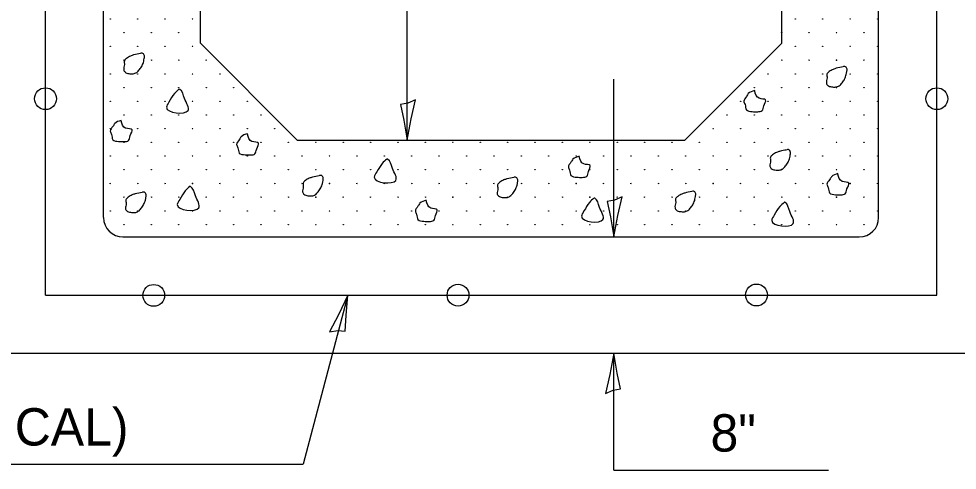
# Model space of a CAD drawing. Extents: x 99661 to 100344, y 99884 to 100604.
# Drawn here: x 99901.7 to 99968.3, y 99939.4 to 99971.4 of the extents above; entities that cross this region are included whole.
import ezdxf

# ---------------------------------------------------------------- set-up
doc = ezdxf.new("R2010")
doc.units = 0
for name, color, linetype in [('Level 11', 7, 'Continuous'), ('Level 12', 7, 'Continuous'), ('Level 39', 7, 'Continuous'), ('Level 49', 7, 'Continuous'), ('Level 54', 7, 'Continuous'), ('Level 55', 7, 'Continuous')]:
    doc.layers.add(name, color=color, linetype=linetype)

msp = doc.modelspace()

# ---------------------------------------------------------------- linework, layer by layer
at = {"layer": 'Level 11'}
for points in [[(99910.31, 99968.953), (99909.823, 99968.852), (99909.601, 99968.774), (99909.319, 99968.613), (99909.163, 99968.428), (99909.169, 99968.175), (99909.121, 99967.799), (99909.22, 99967.634), (99909.484, 99967.535), (99909.789, 99967.524), (99910.037, 99967.613), (99910.241, 99967.82), (99910.418, 99968.086), (99910.537, 99968.412), (99910.574, 99968.613), (99910.574, 99968.841), (99910.438, 99968.976), (99910.326, 99968.969)], [(99960.224, 99968.005), (99959.733, 99967.907), (99959.513, 99967.829), (99959.233, 99967.673), (99959.072, 99967.482), (99959.084, 99967.23), (99959.033, 99966.854), (99959.134, 99966.689), (99959.398, 99966.59), (99959.698, 99966.581), (99959.946, 99966.668), (99960.148, 99966.879), (99960.327, 99967.143), (99960.446, 99967.466), (99960.488, 99967.673), (99960.488, 99967.895), (99960.348, 99968.035), (99960.24, 99968.024)], [(99913.044, 99966.42), (99912.719, 99966.11), (99912.329, 99965.505), (99912.152, 99965.133), (99913.684, 99964.906), (99913.437, 99965.759), (99913.093, 99966.409), (99913.031, 99966.436)], [(99953.942, 99966.326), (99953.488, 99966.11), (99953.353, 99965.899), (99953.167, 99965.569), (99953.252, 99965.335), (99953.353, 99964.959), (99953.766, 99964.83), (99954.158, 99964.823), (99954.47, 99964.897), (99954.592, 99965.243), (99954.718, 99965.656), (99954.257, 99965.773), (99953.942, 99966.301)], [(99908.935, 99964.199), (99908.481, 99963.984), (99908.344, 99963.773), (99908.158, 99963.442), (99908.245, 99963.208), (99908.344, 99962.832), (99908.757, 99962.708), (99909.149, 99962.697), (99909.463, 99962.775), (99909.582, 99963.121), (99909.711, 99963.534), (99909.25, 99963.649), (99908.935, 99964.179)], [(99917.913, 99963.254), (99917.458, 99963.039), (99917.323, 99962.828), (99917.137, 99962.497), (99917.222, 99962.263), (99917.323, 99961.887), (99917.736, 99961.763), (99918.128, 99961.749), (99918.44, 99961.83), (99918.562, 99962.176), (99918.688, 99962.589), (99918.227, 99962.704), (99917.913, 99963.234)], [(99941.48, 99961.66), (99941.026, 99961.444), (99940.889, 99961.233), (99940.703, 99960.903), (99940.79, 99960.669), (99940.889, 99960.292), (99941.302, 99960.169), (99941.694, 99960.157), (99942.008, 99960.235), (99942.127, 99960.582), (99942.256, 99960.994), (99941.793, 99961.109), (99941.48, 99961.639)], [(99956.204, 99962.1), (99955.713, 99962.002), (99955.496, 99961.924), (99955.213, 99961.763), (99955.053, 99961.577), (99955.067, 99961.325), (99955.016, 99960.949), (99955.115, 99960.783), (99955.379, 99960.685), (99955.681, 99960.673), (99955.929, 99960.763), (99956.136, 99960.969), (99956.308, 99961.233), (99956.432, 99961.561), (99956.471, 99961.763), (99956.471, 99961.99), (99956.333, 99962.126), (99956.223, 99962.119)], [(99927.812, 99961.458), (99927.484, 99961.15), (99927.096, 99960.545), (99926.919, 99960.169), (99928.452, 99959.946), (99928.204, 99960.797), (99927.86, 99961.449), (99927.798, 99961.474)], [(99923.012, 99960.267), (99922.522, 99960.169), (99922.301, 99960.095), (99922.021, 99959.932), (99921.861, 99959.746), (99921.872, 99959.492), (99921.824, 99959.12), (99921.923, 99958.955), (99922.187, 99958.856), (99922.487, 99958.843), (99922.735, 99958.93), (99922.939, 99959.141), (99923.116, 99959.405), (99923.235, 99959.73), (99923.276, 99959.932), (99923.276, 99960.159), (99923.136, 99960.297), (99923.029, 99960.283)], [(99959.848, 99960.421), (99959.398, 99960.205), (99959.258, 99959.994), (99959.072, 99959.664), (99959.157, 99959.43), (99959.258, 99959.054), (99959.671, 99958.925), (99960.063, 99958.918), (99960.375, 99958.992), (99960.497, 99959.338), (99960.623, 99959.751), (99960.162, 99959.868), (99959.848, 99960.396)], [(99936.835, 99960.153), (99936.342, 99960.054), (99936.124, 99959.974), (99935.844, 99959.813), (99935.681, 99959.627), (99935.695, 99959.375), (99935.644, 99959.001), (99935.743, 99958.836), (99936.009, 99958.735), (99936.309, 99958.723), (99936.557, 99958.815), (99936.759, 99959.022), (99936.938, 99959.285), (99937.057, 99959.611), (99937.099, 99959.813), (99937.099, 99960.04), (99936.959, 99960.178), (99936.851, 99960.169)], [(99910.429, 99959.086), (99909.938, 99958.987), (99909.72, 99958.914), (99909.438, 99958.753), (99909.277, 99958.567), (99909.291, 99958.31), (99909.241, 99957.939), (99909.339, 99957.773), (99909.603, 99957.675), (99909.906, 99957.661), (99910.154, 99957.748), (99910.36, 99957.959), (99910.532, 99958.223), (99910.656, 99958.549), (99910.695, 99958.753), (99910.695, 99958.98), (99910.557, 99959.116), (99910.447, 99959.104)], [(99913.813, 99959.508), (99913.485, 99959.203), (99913.097, 99958.595), (99912.92, 99958.219), (99914.453, 99957.996), (99914.205, 99958.847), (99913.861, 99959.499), (99913.799, 99959.524)], [(99949.471, 99959.145), (99948.982, 99959.044), (99948.76, 99958.971), (99948.48, 99958.81), (99948.322, 99958.625), (99948.331, 99958.368), (99948.28, 99957.996), (99948.379, 99957.831), (99948.645, 99957.732), (99948.95, 99957.721), (99949.198, 99957.806), (99949.4, 99958.017), (99949.577, 99958.28), (99949.698, 99958.609), (99949.735, 99958.81), (99949.735, 99959.038), (99949.597, 99959.173), (99949.487, 99959.161)], [(99930.611, 99958.528), (99930.161, 99958.315), (99930.021, 99958.104), (99929.835, 99957.773), (99929.92, 99957.537), (99930.021, 99957.163), (99930.434, 99957.035), (99930.826, 99957.026), (99931.138, 99957.101), (99931.26, 99957.448), (99931.386, 99957.861), (99930.925, 99957.975), (99930.611, 99958.505)], [(99942.524, 99958.682), (99942.203, 99958.377), (99941.811, 99957.769), (99941.632, 99957.393), (99943.164, 99957.17), (99942.917, 99958.021), (99942.575, 99958.673), (99942.515, 99958.698)], [(99956.044, 99958.384), (99955.718, 99958.079), (99955.326, 99957.473), (99955.151, 99957.097), (99956.679, 99956.874), (99956.432, 99957.723), (99956.094, 99958.377), (99956.032, 99958.402)]]:
    msp.add_spline(points, degree=3, dxfattribs=at)
at = {"layer": 'Level 12'}
for centre in [(99903.563, 99965.748), (99966.881, 99965.748), (99911.248, 99951.777), (99932.866, 99951.788), (99954.064, 99951.802)]:
    msp.add_circle(centre, 0.774, dxfattribs=at)
at = {"layer": 'Level 39'}
for p, q in [((99907.683, 99957.299), (99907.683, 100011.673)), ((99962.743, 99957.299), (99962.743, 100011.673)), ((99914.568, 99969.687), (99914.568, 99999.284)), ((99955.863, 99969.687), (99955.863, 99999.284)), ((99921.448, 99962.807), (99914.568, 99969.687)), ((99955.863, 99969.687), (99948.978, 99962.807)), ((99921.448, 99962.807), (99948.978, 99962.807)), ((99909.059, 99955.924), (99961.366, 99955.924)), ((99899.424, 99947.665), (99971.002, 99947.665))]:
    msp.add_line(p, q, dxfattribs=at)
for centre, start, end in [((99909.062, 99957.3), 180, 270), ((99961.369, 99957.3), 270, 0)]:
    msp.add_arc(centre, 1.376, start, end, dxfattribs=at)
at = {"layer": 'Level 49'}
for p, q in [((99903.553, 99951.795), (99903.553, 100017.176)), ((99966.872, 99951.795), (99966.872, 100013.737)), ((99903.553, 99951.795), (99966.872, 99951.795))]:
    msp.add_line(p, q, dxfattribs=at)
at = {"layer": 'Level 54'}
for centre in [(99908.164, 99971.404), (99910.11, 99971.404), (99912.057, 99971.404), (99914.004, 99971.404), (99956.83, 99971.404), (99958.777, 99971.404), (99960.723, 99971.404), (99962.67, 99971.404), (99909.137, 99970.43), (99911.084, 99970.43), (99913.03, 99970.43), (99955.857, 99970.43), (99957.803, 99970.43), (99959.75, 99970.43), (99961.697, 99970.43), (99908.164, 99969.457), (99910.11, 99969.457), (99912.057, 99969.457), (99914.004, 99969.457), (99956.83, 99969.457), (99958.777, 99969.457), (99960.723, 99969.457), (99962.67, 99969.457), (99909.137, 99968.484), (99911.084, 99968.484), (99913.03, 99968.484), (99914.977, 99968.484), (99955.857, 99968.484), (99957.803, 99968.484), (99959.75, 99968.484), (99961.697, 99968.484), (99908.164, 99967.51), (99910.11, 99967.51), (99912.057, 99967.51), (99914.004, 99967.51), (99915.95, 99967.51), (99954.883, 99967.51), (99956.83, 99967.51), (99958.777, 99967.51), (99960.723, 99967.51), (99962.67, 99967.51), (99909.137, 99966.537), (99911.084, 99966.537), (99913.03, 99966.537), (99914.977, 99966.537), (99916.924, 99966.537), (99953.91, 99966.537), (99955.857, 99966.537), (99957.803, 99966.537), (99959.75, 99966.537), (99961.697, 99966.537), (99908.164, 99965.564), (99910.11, 99965.564), (99912.057, 99965.564), (99914.004, 99965.564), (99915.95, 99965.564), (99917.897, 99965.564), (99952.937, 99965.564), (99954.883, 99965.564), (99956.83, 99965.564), (99958.777, 99965.564), (99960.723, 99965.564), (99962.67, 99965.564), (99909.137, 99964.59), (99911.084, 99964.59), (99913.03, 99964.59), (99914.977, 99964.59), (99916.924, 99964.59), (99918.87, 99964.59), (99951.963, 99964.59), (99953.91, 99964.59), (99955.857, 99964.59), (99957.803, 99964.59), (99959.75, 99964.59), (99961.697, 99964.59), (99908.164, 99963.617), (99910.11, 99963.617), (99912.057, 99963.617), (99914.004, 99963.617), (99915.95, 99963.617), (99917.897, 99963.617), (99919.844, 99963.617), (99950.99, 99963.617), (99952.937, 99963.617), (99954.883, 99963.617), (99956.83, 99963.617), (99958.777, 99963.617), (99960.723, 99963.617), (99962.67, 99963.617), (99909.137, 99962.644), (99911.084, 99962.644), (99913.03, 99962.644), (99914.977, 99962.644), (99916.924, 99962.644), (99918.87, 99962.644), (99920.817, 99962.644), (99922.764, 99962.644), (99924.71, 99962.644), (99926.657, 99962.644), (99928.603, 99962.644), (99930.55, 99962.644), (99932.497, 99962.644), (99934.443, 99962.644), (99936.39, 99962.644), (99938.337, 99962.644), (99940.283, 99962.644), (99942.23, 99962.644), (99944.177, 99962.644), (99946.123, 99962.644), (99948.07, 99962.644), (99950.017, 99962.644), (99951.963, 99962.644), (99953.91, 99962.644), (99955.857, 99962.644), (99957.803, 99962.644), (99959.75, 99962.644), (99961.697, 99962.644), (99908.164, 99961.67), (99910.11, 99961.67), (99912.057, 99961.67), (99914.004, 99961.67), (99915.95, 99961.67), (99917.897, 99961.67), (99919.844, 99961.67), (99921.79, 99961.67), (99923.737, 99961.67), (99925.683, 99961.67), (99927.63, 99961.67), (99929.577, 99961.67), (99931.523, 99961.67), (99933.47, 99961.67), (99935.417, 99961.67), (99937.363, 99961.67), (99939.31, 99961.67), (99941.257, 99961.67), (99943.203, 99961.67), (99945.15, 99961.67), (99947.097, 99961.67), (99949.043, 99961.67), (99950.99, 99961.67), (99952.937, 99961.67), (99954.883, 99961.67), (99956.83, 99961.67), (99958.777, 99961.67), (99960.723, 99961.67), (99962.67, 99961.67), (99909.137, 99960.697), (99911.084, 99960.697), (99913.03, 99960.697), (99914.977, 99960.697), (99916.924, 99960.697), (99918.87, 99960.697), (99920.817, 99960.697), (99922.764, 99960.697), (99924.71, 99960.697), (99926.657, 99960.697), (99928.603, 99960.697), (99930.55, 99960.697), (99932.497, 99960.697), (99934.443, 99960.697), (99936.39, 99960.697), (99938.337, 99960.697), (99940.283, 99960.697), (99942.23, 99960.697), (99944.177, 99960.697), (99946.123, 99960.697), (99948.07, 99960.697), (99950.017, 99960.697), (99951.963, 99960.697), (99953.91, 99960.697), (99955.857, 99960.697), (99957.803, 99960.697), (99959.75, 99960.697), (99961.697, 99960.697), (99908.164, 99959.724), (99910.11, 99959.724), (99912.057, 99959.724), (99914.004, 99959.724), (99915.95, 99959.724), (99917.897, 99959.724), (99919.844, 99959.724), (99921.79, 99959.724), (99923.737, 99959.724), (99925.683, 99959.724), (99927.63, 99959.724), (99929.577, 99959.724), (99931.523, 99959.724), (99933.47, 99959.724), (99935.417, 99959.724), (99937.363, 99959.724), (99939.31, 99959.724), (99941.257, 99959.724), (99943.203, 99959.724), (99945.15, 99959.724), (99947.097, 99959.724), (99949.043, 99959.724), (99950.99, 99959.724), (99952.937, 99959.724), (99954.883, 99959.724), (99956.83, 99959.724), (99958.777, 99959.724), (99960.723, 99959.724), (99962.67, 99959.724), (99909.137, 99958.75), (99911.084, 99958.75), (99913.03, 99958.75), (99914.977, 99958.75), (99916.924, 99958.75), (99918.87, 99958.75), (99920.817, 99958.75), (99922.764, 99958.75), (99924.71, 99958.75), (99926.657, 99958.75), (99928.603, 99958.75), (99930.55, 99958.75), (99932.497, 99958.75), (99934.443, 99958.75), (99936.39, 99958.75), (99938.337, 99958.75), (99940.283, 99958.75), (99942.23, 99958.75), (99944.177, 99958.75), (99946.123, 99958.75), (99948.07, 99958.75), (99950.017, 99958.75), (99951.963, 99958.75), (99953.91, 99958.75), (99955.857, 99958.75), (99957.803, 99958.75), (99959.75, 99958.75), (99961.697, 99958.75), (99908.164, 99957.777), (99910.11, 99957.777), (99912.057, 99957.777), (99914.004, 99957.777), (99915.95, 99957.777), (99917.897, 99957.777), (99919.844, 99957.777), (99921.79, 99957.777), (99923.737, 99957.777), (99925.683, 99957.777), (99927.63, 99957.777), (99929.577, 99957.777), (99931.523, 99957.777), (99933.47, 99957.777), (99935.417, 99957.777), (99937.363, 99957.777), (99939.31, 99957.777), (99941.257, 99957.777), (99943.203, 99957.777), (99945.15, 99957.777), (99947.097, 99957.777), (99949.043, 99957.777), (99950.99, 99957.777), (99952.937, 99957.777), (99954.883, 99957.777), (99956.83, 99957.777), (99958.777, 99957.777), (99960.723, 99957.777), (99962.67, 99957.777), (99909.137, 99956.804), (99911.084, 99956.804), (99913.03, 99956.804), (99914.977, 99956.804), (99916.924, 99956.804), (99918.87, 99956.804), (99920.817, 99956.804), (99922.764, 99956.804), (99924.71, 99956.804), (99926.657, 99956.804), (99928.603, 99956.804), (99930.55, 99956.804), (99932.497, 99956.804), (99934.443, 99956.804), (99936.39, 99956.804), (99938.337, 99956.804), (99940.283, 99956.804), (99942.23, 99956.804), (99944.177, 99956.804), (99946.123, 99956.804), (99948.07, 99956.804), (99950.017, 99956.804), (99951.963, 99956.804), (99953.91, 99956.804), (99955.857, 99956.804), (99957.803, 99956.804), (99959.75, 99956.804), (99961.697, 99956.804)]:
    msp.add_circle(centre, 0.0138, dxfattribs=at)
at = {"layer": 'Level 55'}
for p, q in [((99929.253, 99962.807), (99929.253, 99989.621)), ((99943.933, 99955.924), (99943.933, 99967.129)), ((99925.033, 99951.794), (99921.86, 99939.784)), ((99943.933, 99939.354), (99943.933, 99947.665)), ((99855.671, 99939.784), (99921.86, 99939.784)), ((99943.934, 99939.355), (99959.18, 99939.355))]:
    msp.add_line(p, q, dxfattribs=at)
for points in [[(99929.849, 99965.656), (99929.301, 99965.424), (99928.776, 99965.335), (99929.006, 99964.232), (99929.253, 99962.807), (99929.529, 99964.327)], [(99944.529, 99958.774), (99943.981, 99958.542), (99943.456, 99958.452), (99943.686, 99957.349), (99943.933, 99955.924), (99944.209, 99957.445)], [(99923.729, 99949.192), (99924.318, 99949.276), (99924.848, 99949.229), (99924.908, 99950.354), (99925.033, 99951.794), (99924.378, 99950.395)], [(99943.337, 99944.816), (99943.885, 99945.048), (99944.409, 99945.137), (99944.18, 99946.24), (99943.933, 99947.665), (99943.657, 99946.145)]]:
    msp.add_lwpolyline(points, close=True, dxfattribs=at)

# ---------------------------------------------------------------- texts
for s, height, p in [('2-#5E (#15M) S BARS (TYPICAL)', 2.65104, (99855.671, 99941.109)), ('8"', 2.651, (99950.802, 99940.679))]:
    msp.add_text(s, height=height, dxfattribs=at).set_placement(p)

doc.saveas('drawing.dxf')
